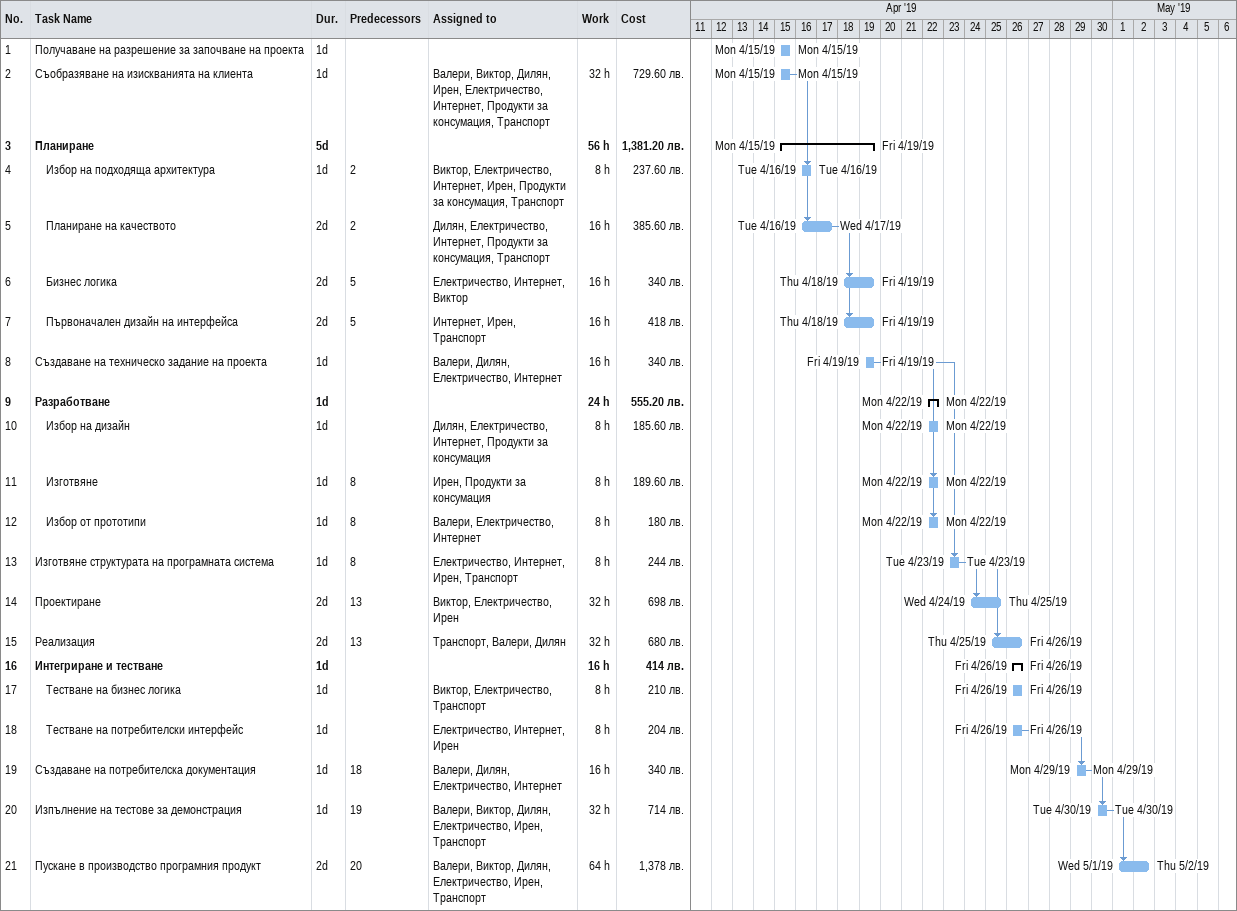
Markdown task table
| ID | Level | Task | Duration | Start | Finish | Predecessors | Resources | Work (h) | Cost (лв.) |
|---|---|---|---|---|---|---|---|---|---|
| 1 | 1 | Получаване на разрешение за започване на проекта | 1d | 2019-04-15 | 2019-04-15 |  |  |  |  |
| 2 | 1 | Съобразяване на изискванията на клиента | 1d | 2019-04-15 | 2019-04-15 |  | Валери, Виктор, Дилян, Ирен, Електричество, Интернет, Продукти за консумация, Транспорт | 32 | 729.60 |
| 3 | 1 | **Планиране** | 5d | 2019-04-15 | 2019-04-19 |  |  | 56 | 1381.20 |
| 4 | 2 | Избор на подходяща архитектура | 1d | 2019-04-16 | 2019-04-16 | 2 | Виктор, Електричество, Интернет, Ирен, Продукти за консумация, Транспорт | 8 | 237.60 |
| 5 | 2 | Планиране на качеството | 2d | 2019-04-16 | 2019-04-17 | 2 | Дилян, Електричество, Интернет, Продукти за консумация, Транспорт | 16 | 385.60 |
| 6 | 2 | Бизнес логика | 2d | 2019-04-18 | 2019-04-19 | 5 | Електричество, Интернет, Виктор | 16 | 340 |
| 7 | 2 | Първоначален дизайн на интерфейса | 2d | 2019-04-18 | 2019-04-19 | 5 | Интернет, Ирен, Транспорт | 16 | 418 |
| 8 | 1 | Създаване на техническо задание на проекта | 1d | 2019-04-19 | 2019-04-19 |  | Валери, Дилян, Електричество, Интернет | 16 | 340 |
| 9 | 1 | **Разработване** | 1d | 2019-04-22 | 2019-04-22 |  |  | 24 | 555.20 |
| 10 | 2 | Избор на дизайн | 1d | 2019-04-22 | 2019-04-22 |  | Дилян, Електричество, Интернет, Продукти за консумация | 8 | 185.60 |
| 11 | 2 | Изготвяне | 1d | 2019-04-22 | 2019-04-22 | 8 | Ирен, Продукти за консумация | 8 | 189.60 |
| 12 | 2 | Избор от прототипи | 1d | 2019-04-22 | 2019-04-22 | 8 | Валери, Електричество, Интернет | 8 | 180 |
| 13 | 1 | Изготвяне структурата на програмната система | 1d | 2019-04-23 | 2019-04-23 | 8 | Електричество, Интернет, Ирен, Транспорт | 8 | 244 |
| 14 | 1 | Проектиране | 2d | 2019-04-24 | 2019-04-25 | 13 | Виктор, Електричество, Ирен | 32 | 698 |
| 15 | 1 | Реализация | 2d | 2019-04-25 | 2019-04-26 | 13 | Транспорт, Валери, Дилян | 32 | 680 |
| 16 | 1 | **Интегриране и тестване** | 1d | 2019-04-26 | 2019-04-26 |  |  | 16 | 414 |
| 17 | 2 | Тестване на бизнес логика | 1d | 2019-04-26 | 2019-04-26 |  | Виктор, Електричество, Транспорт | 8 | 210 |
| 18 | 2 | Тестване на потребителски интерфейс | 1d | 2019-04-26 | 2019-04-26 |  | Електричество, Интернет, Ирен | 8 | 204 |
| 19 | 1 | Създаване на потребителска документация | 1d | 2019-04-29 | 2019-04-29 | 18 | Валери, Дилян, Електричество, Интернет | 16 | 340 |
| 20 | 1 | Изпълнение на тестове за демонстрация | 1d | 2019-04-30 | 2019-04-30 | 19 | Валери, Виктор, Дилян, Електричество, Ирен, Транспорт | 32 | 714 |
| 21 | 1 | Пускане в производство програмния продукт | 2d | 2019-05-01 | 2019-05-02 | 20 | Валери, Виктор, Дилян, Електричество, Ирен, Транспорт | 64 | 1378 |
